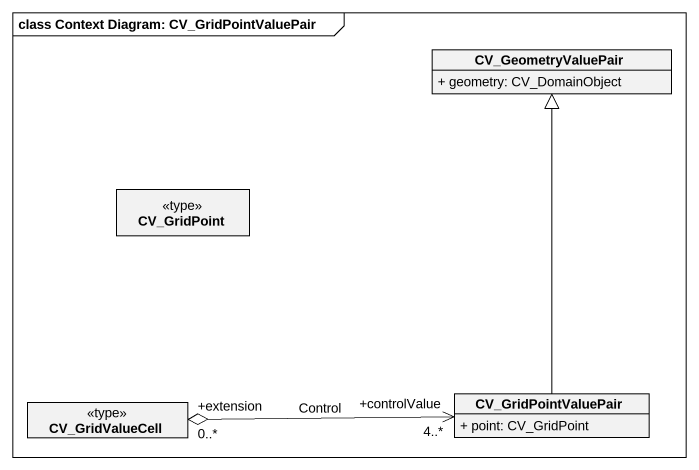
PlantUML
@startuml
mainframe class Context Diagram: CV_GridPointValuePair
hide circle
hide empty members
skinparam classAttributeIconSize 0
class CV_GeometryValuePair {
  + geometry: CV_DomainObject
}
class CV_GridPoint <<type>>
class CV_GridValueCell <<type>>
class CV_GridPointValuePair {
  + point: CV_GridPoint
}
CV_GridPointValuePair -up-|> CV_GeometryValuePair
CV_GridPointValuePair "+controlValue\n4..*" <-left-o "+extension\n0..*" CV_GridValueCell : Control
@enduml
